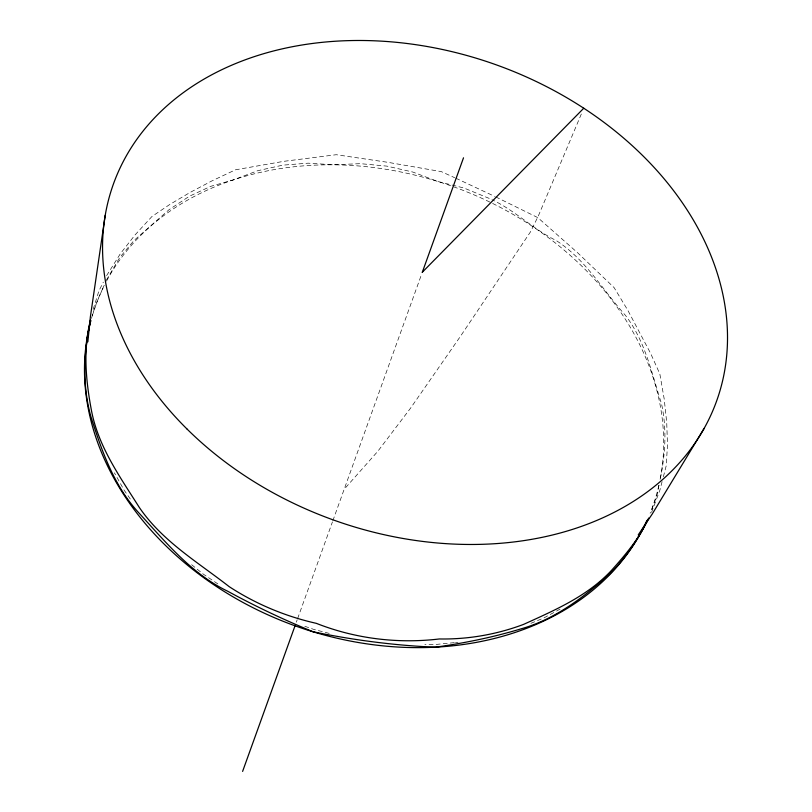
<?xml version="1.0" encoding="UTF-8"?>
<svg xmlns="http://www.w3.org/2000/svg" width="812" height="812" viewBox="0 0 812 812"><rect width="100%" height="100%" fill="white"/><g stroke="black" fill="none" stroke-linecap="round" stroke-linejoin="round"><path stroke-width="0.61" stroke-dasharray="4.06 3.04" d="M658.958 485.261L657.121 494.782L651.254 511.052M660.115 479.303C665.444 454.436 666.936 428.665 661.486 403.665C651.691 373.236 645.286 341.01 625.24 315.117C602.484 289.823 585.452 259.13 555.997 240.423C533.088 229.177 515.092 210.521 491.97 199.701M662.105 481.648L659.892 490.164L651.528 512.473M663.374 476.776L666.216 465.814L667.484 445.027L666.733 422.646L664.186 398.885L659.831 373.906L650.645 353.433L627.747 310.164L614.116 287.641L577.829 252.948L537.788 217.606L495.655 196.869M93.207 309.331L98.922 290.858L103.327 282.15M92.233 315.787L97.42 300.826L104.433 284.636M296.329 622.185L297.192 619.8M297.618 618.602L332.433 521.913M332.859 520.715L421.824 273.614M581.321 114.035L538.478 215.637L530.601 231.684L460.536 336.188L410.405 408.375L377.763 451.36L344.197 489.24M106.443 280.008L119.729 257.536L134.031 240.464L168.997 209.74L189.277 196.301L210.755 186.334L233.166 179.97L257.698 170.713L282.809 165.151L308.134 163.171L333.448 164.785L360.366 163.669L386.898 166.125L412.831 172.053L437.82 181.492L463.936 188.008L490.905 199.102M106.626 275.613L120.349 253.74L134.934 235.064L151.935 216.51L170.002 204.33L190.038 192.474L211.891 180.914L235.439 169.82L283.764 161.334L336.28 154.716L388.085 162.359L441.271 171.606L454.69 177.696M560.057 609.132L543.664 618.054L528.937 624.123M454.314 642.647L434.867 644.555L424.869 644.616M455.532 642.536L457.968 642.292M329.175 633.38L313.635 629.361L303.109 625.676M455.806 178.204L494.569 196.342M217.829 583.909L203.365 574.175L190.678 563.934M130.316 499.004L124.043 490.042L114.411 472.828M91.462 318.436A296.106 233.379 19.8 0 1 104.312 285.377M106.534 281.104A296.106 233.379 19.8 0 1 451.797 186.141A296.106 233.379 19.8 0 1 660.4 478.146M658.928 485.211A296.106 233.379 19.8 0 1 650.118 513.214"/><path stroke-width="1.22" d="M87.858 341.832L90.376 316.812L105.205 215.383M90.528 319.857C82.925 349.779 85.828 380.889 91.523 410.862C98.455 446.945 120.014 476.898 139.217 507.297C162.207 541.147 197.631 562.026 229.217 586.67C255.821 604.016 285.327 616.369 316.315 623.342C355.28 638.709 397.778 643.916 439.343 638.963C468.067 639.47 496.599 634.507 523.496 624.428C555.032 610.106 587.665 596.089 611.69 570.166C625.91 554.251 639.907 537.686 648.666 518.026M90.639 320.385C83.687 351.687 82.154 384.837 90.711 415.967C101.429 450.112 113.66 485.312 138.202 512.169C165.181 541.452 191.236 573.779 227.847 591.309C255.506 606.371 283.977 619.861 313.127 631.777C353.382 640.1 394.246 645.428 435.313 647.215C464.291 643.114 493.036 637.308 521.071 628.833C554.758 619.404 583.229 597.571 609 574.642C624.966 559.001 637.643 540.335 647.235 520.198M242.605 771.4L295.477 624.57M422.25 272.416L463.51 157.812M704.116 428.431L652.269 513.955L638.232 534.895M422.331 272.203L583.767 108.219M646.656 521.263A296.116 233.389 19.8 0 1 294.827 625.737A296.116 233.389 19.8 0 1 90.822 320.791M186.831 428.837A320.527 241.702 19.8 0 0 714.012 407.827A320.527 241.702 19.8 0 0 344.258 40.773A320.527 241.702 19.8 0 0 186.831 428.837"/></g></svg>
